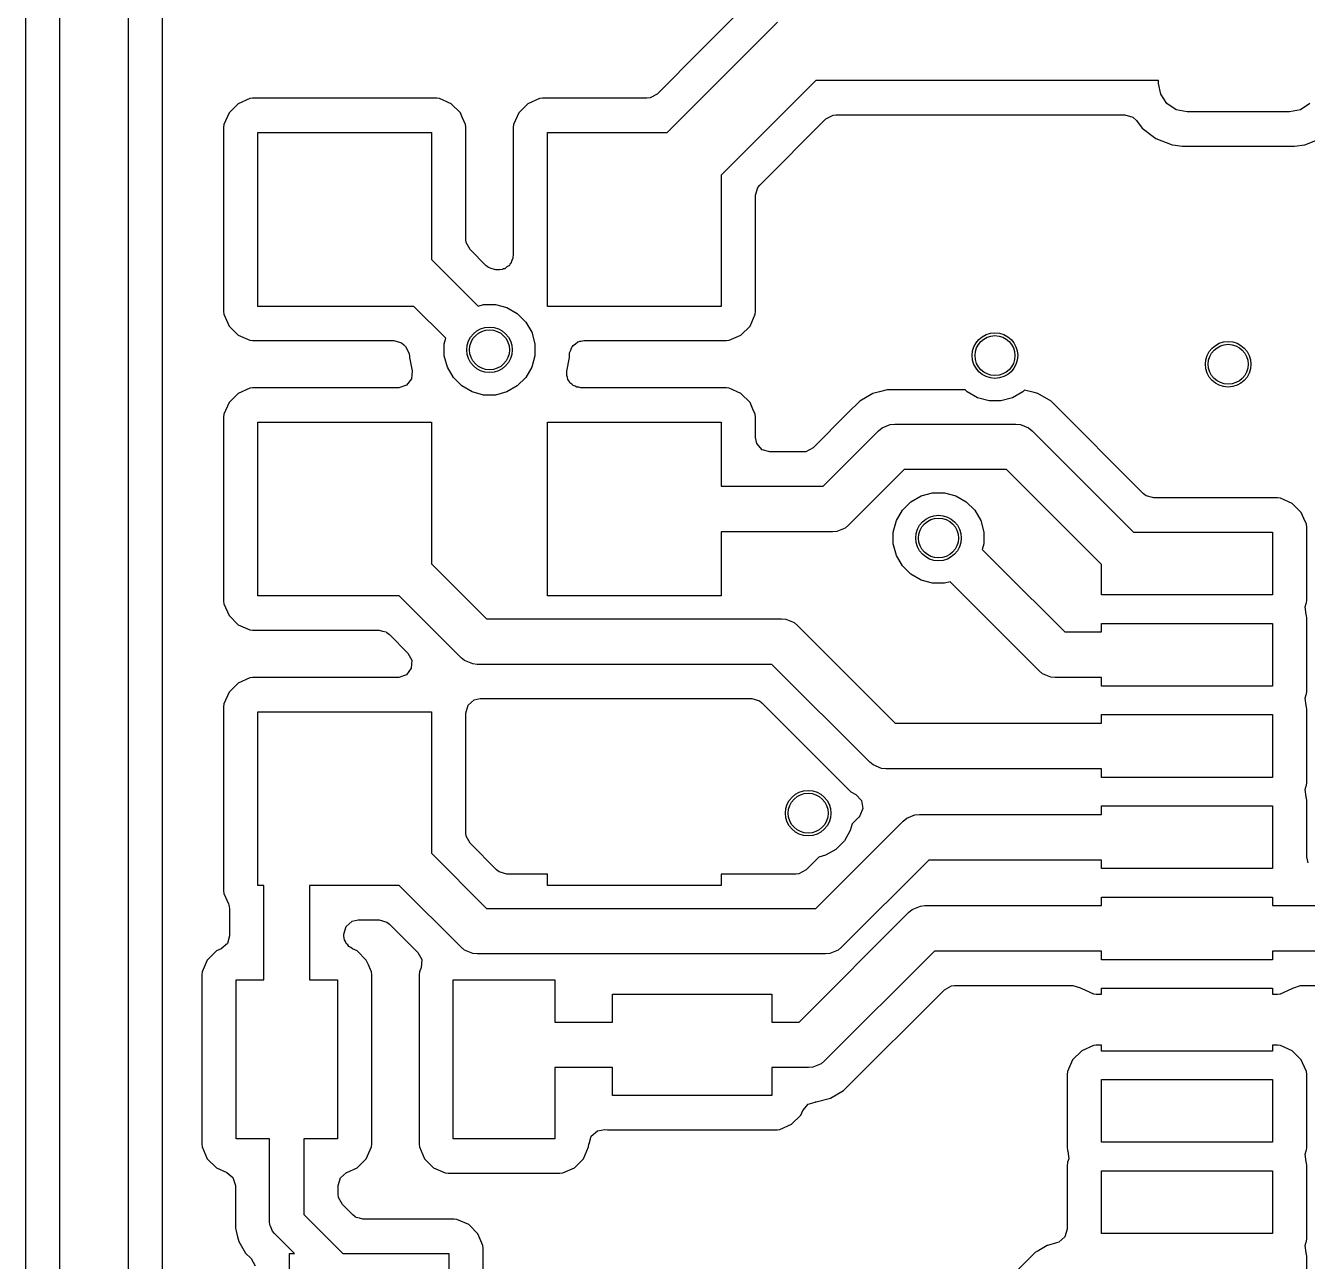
# Model space of a CAD drawing. Extents: x 3.64 to 7.32, y -5.07 to -3.18.
# Drawn here: x 5.7115 to 6.1539, y -4.2739 to -3.8473 of the extents above; entities that cross this region are included whole.
import ezdxf

# ---------------------------------------------------------------- set-up
doc = ezdxf.new("R2010")
doc.units = 0
doc.header["$MEASUREMENT"] = 0
doc.layers.add('BLACK', color=7, linetype='CONTINUOUS')

msp = doc.modelspace()

# ---------------------------------------------------------------- linework, layer by layer
at = {"layer": 'BLACK', "linetype": 'CONTINUOUS'}
for p, q in [((5.72329, -4.59379), (5.72329, -3.82119)), ((5.74691, -3.82119), (5.74691, -4.59869)), ((5.71146, -3.83383), (5.71146, -4.58684)), ((5.75874, -4.17492), (5.75874, -3.83383)), ((5.96047, -3.83988), (5.94471, -3.85564)), ((5.9329, -3.88419), (5.97104, -3.84604)), ((5.94471, -3.85564), (5.92945, -3.8709)), ((5.98428, -3.86621), (5.9516, -3.89889)), ((6.10254, -3.86621), (5.98428, -3.86621)), ((6.10254, -3.86719), (6.10254, -3.86621)), ((6.10329, -3.87096), (6.10254, -3.86719)), ((5.92945, -3.8709), (5.927, -3.87224)), ((6.10542, -3.87415), (6.10329, -3.87096)), ((5.7848, -3.87426), (5.78167, -3.87739)), ((5.78884, -3.87247), (5.7848, -3.87426)), ((5.78983, -3.87236), (5.78884, -3.87247)), ((5.78884, -3.87247), (5.78884, -3.87247)), ((5.85337, -3.87236), (5.78983, -3.87236)), ((5.78983, -3.87236), (5.78983, -3.87236)), ((5.85435, -3.87247), (5.85337, -3.87236)), ((5.8584, -3.87426), (5.85435, -3.87247)), ((5.85435, -3.87247), (5.85435, -3.87247)), ((5.86153, -3.87739), (5.8584, -3.87426)), ((5.8584, -3.87426), (5.8584, -3.87426)), ((5.8848, -3.87426), (5.88167, -3.87739)), ((5.88884, -3.87247), (5.8848, -3.87426)), ((5.88983, -3.87236), (5.88884, -3.87247)), ((5.88884, -3.87247), (5.88884, -3.87247)), ((5.92594, -3.87236), (5.88983, -3.87236)), ((5.88983, -3.87236), (5.88983, -3.87236)), ((5.927, -3.87224), (5.92594, -3.87236)), ((6.10862, -3.87628), (6.10542, -3.87415)), ((6.15478, -3.87415), (6.15158, -3.87628)), ((5.78167, -3.87739), (5.77988, -3.88143)), ((5.78167, -3.87739), (5.78167, -3.87739)), ((5.8622, -3.8789), (5.86153, -3.87739)), ((5.86332, -3.88143), (5.8622, -3.8789)), ((5.88167, -3.87739), (5.87988, -3.88143)), ((5.88167, -3.87739), (5.88167, -3.87739)), ((5.96488, -3.90234), (5.98773, -3.87949)), ((5.98773, -3.87949), (5.99018, -3.87815)), ((5.99018, -3.87815), (5.99124, -3.87804)), ((5.99124, -3.87804), (6.09094, -3.87804)), ((6.09094, -3.87804), (6.09363, -3.87882)), ((6.09363, -3.87882), (6.0949, -3.88)), ((6.0949, -3.88), (6.09659, -3.88223)), ((6.11238, -3.87703), (6.10862, -3.87628)), ((6.14782, -3.87703), (6.11238, -3.87703)), ((6.15158, -3.87628), (6.14782, -3.87703)), ((5.77988, -3.88143), (5.77977, -3.88242)), ((5.77977, -3.88242), (5.77977, -3.94595)), ((5.7916, -3.94419), (5.7916, -3.88419)), ((5.7916, -3.88419), (5.8516, -3.88419)), ((5.8516, -3.88419), (5.8516, -3.92805)), ((5.86341, -3.88223), (5.86332, -3.88143)), ((5.86343, -3.88242), (5.86341, -3.88223)), ((5.86343, -3.9211), (5.86343, -3.88242)), ((5.86343, -3.88242), (5.86343, -3.88242)), ((5.87988, -3.88143), (5.87977, -3.88242)), ((5.87977, -3.88242), (5.87977, -3.92667)), ((5.8916, -3.94419), (5.8916, -3.88419)), ((5.8916, -3.88419), (5.9329, -3.88419)), ((6.09659, -3.88223), (6.09691, -3.88266)), ((6.09691, -3.88266), (6.10166, -3.88626)), ((6.10166, -3.88626), (6.10166, -3.88626)), ((6.10166, -3.88626), (6.1072, -3.88845)), ((6.1072, -3.88845), (6.1072, -3.88845)), ((6.1072, -3.88845), (6.1083, -3.88858)), ((6.1083, -3.88858), (6.11069, -3.88886)), ((6.11069, -3.88886), (6.11069, -3.88886)), ((6.11069, -3.88886), (6.14951, -3.88886)), ((6.14951, -3.88886), (6.153, -3.88845)), ((6.14951, -3.88886), (6.14951, -3.88886)), ((6.153, -3.88845), (6.15854, -3.88626)), ((5.9516, -3.89889), (5.9516, -3.94419)), ((5.96422, -3.90316), (5.96488, -3.90234)), ((5.96343, -3.90585), (5.96422, -3.90316)), ((5.96343, -3.94595), (5.96343, -3.90585)), ((5.86354, -3.92215), (5.86343, -3.9211)), ((5.86488, -3.9246), (5.86354, -3.92215)), ((5.87043, -3.93016), (5.86488, -3.9246)), ((5.8516, -3.92805), (5.86763, -3.94409)), ((5.87926, -3.9284), (5.87898, -3.92935)), ((5.8797, -3.92752), (5.87926, -3.9284)), ((5.87977, -3.92667), (5.87965, -3.92709)), ((5.87965, -3.92709), (5.8797, -3.92752)), ((5.8711, -3.93069), (5.87043, -3.93016)), ((5.87114, -3.93074), (5.8711, -3.93069)), ((5.87118, -3.93075), (5.87114, -3.93074)), ((5.87126, -3.93082), (5.87118, -3.93075)), ((5.87254, -3.9312), (5.87126, -3.93082)), ((5.8738, -3.93161), (5.87254, -3.9312)), ((5.87387, -3.93161), (5.8738, -3.93161)), ((5.87432, -3.93161), (5.87387, -3.93161)), ((5.87439, -3.93162), (5.87432, -3.93161)), ((5.87467, -3.93163), (5.87439, -3.93162)), ((5.87507, -3.93155), (5.87467, -3.93163)), ((5.87607, -3.93147), (5.87507, -3.93155)), ((5.87638, -3.93128), (5.87607, -3.93147)), ((5.87687, -3.93118), (5.87638, -3.93128)), ((5.87762, -3.93054), (5.87687, -3.93118)), ((5.87846, -3.93003), (5.87762, -3.93054)), ((5.87865, -3.92964), (5.87846, -3.93003)), ((5.87898, -3.92935), (5.87865, -3.92964)), ((5.77977, -3.94595), (5.77977, -3.94595)), ((5.77977, -3.94595), (5.77988, -3.94694)), ((5.84546, -3.94419), (5.7916, -3.94419)), ((5.8565, -3.95522), (5.84546, -3.94419)), ((5.86763, -3.94409), (5.86954, -3.94357)), ((5.86954, -3.94357), (5.87366, -3.94357)), ((5.87366, -3.94357), (5.87763, -3.94464)), ((5.87763, -3.94464), (5.88119, -3.94669)), ((5.88119, -3.94669), (5.88409, -3.9496)), ((5.9516, -3.94419), (5.8916, -3.94419)), ((5.96332, -3.94694), (5.96343, -3.94595)), ((5.77988, -3.94694), (5.77988, -3.94694)), ((5.77988, -3.94694), (5.78167, -3.95099)), ((5.78167, -3.95099), (5.7848, -3.95412)), ((5.88409, -3.9496), (5.88615, -3.95316)), ((5.9584, -3.95412), (5.96153, -3.95099)), ((5.96153, -3.95099), (5.96332, -3.94694)), ((5.7848, -3.95412), (5.7848, -3.95412)), ((5.7848, -3.95412), (5.7848, -3.95412)), ((5.7848, -3.95412), (5.78884, -3.9559)), ((5.85599, -3.95713), (5.8565, -3.95522)), ((5.88615, -3.95316), (5.88721, -3.95713)), ((5.95435, -3.9559), (5.9584, -3.95412)), ((5.78884, -3.9559), (5.78983, -3.95602)), ((5.78983, -3.95602), (5.83851, -3.95602)), ((5.83851, -3.95602), (5.83969, -3.95636)), ((5.83969, -3.95636), (5.84089, -3.95662)), ((5.84089, -3.95662), (5.84109, -3.95677)), ((5.84109, -3.95677), (5.84119, -3.95681)), ((5.84119, -3.95681), (5.84202, -3.95747)), ((5.84202, -3.95747), (5.84257, -3.95802)), ((5.84257, -3.95802), (5.84391, -3.96048)), ((5.85599, -3.96124), (5.85599, -3.95713)), ((5.88721, -3.95713), (5.88721, -3.96124)), ((5.89924, -3.96022), (5.89968, -3.95929)), ((5.89968, -3.95929), (5.89997, -3.9583)), ((5.89997, -3.9583), (5.90026, -3.95804)), ((5.90026, -3.95804), (5.90043, -3.95769)), ((5.90043, -3.95769), (5.9013, -3.95714)), ((5.9013, -3.95714), (5.90208, -3.95647)), ((5.90208, -3.95647), (5.90253, -3.95637)), ((5.90253, -3.95637), (5.90279, -3.9562)), ((5.90279, -3.9562), (5.90326, -3.95621)), ((5.90326, -3.95621), (5.90414, -3.95602)), ((5.90414, -3.95602), (5.95337, -3.95602)), ((5.95337, -3.95602), (5.95435, -3.9559)), ((5.95337, -3.95602), (5.95337, -3.95602)), ((5.84391, -3.96048), (5.84402, -3.96153)), ((5.84402, -3.96153), (5.84402, -3.9619)), ((5.84402, -3.9619), (5.84492, -3.96643)), ((5.85705, -3.96521), (5.85599, -3.96124)), ((5.88721, -3.96124), (5.88615, -3.96521)), ((5.89826, -3.96653), (5.89918, -3.9619)), ((5.89918, -3.9606), (5.89924, -3.96022)), ((5.89918, -3.9619), (5.89918, -3.9606)), ((5.84492, -3.96643), (5.84467, -3.96921)), ((5.85911, -3.96877), (5.85705, -3.96521)), ((5.86201, -3.97168), (5.85911, -3.96877)), ((5.88409, -3.96877), (5.88119, -3.97168)), ((5.88615, -3.96521), (5.88409, -3.96877)), ((5.89823, -3.96669), (5.89824, -3.96664)), ((5.89826, -3.9669), (5.89823, -3.96669)), ((5.89823, -3.96805), (5.89826, -3.9669)), ((5.89853, -3.96872), (5.89823, -3.96805)), ((5.89824, -3.96664), (5.89826, -3.96653)), ((5.89863, -3.96946), (5.89853, -3.96872)), ((5.78884, -3.97247), (5.7848, -3.97426)), ((5.78983, -3.97236), (5.78884, -3.97247)), ((5.78884, -3.97247), (5.78884, -3.97247)), ((5.84006, -3.97236), (5.78983, -3.97236)), ((5.78983, -3.97236), (5.78983, -3.97236)), ((5.84032, -3.97235), (5.84006, -3.97236)), ((5.84296, -3.97142), (5.84032, -3.97235)), ((5.84467, -3.96921), (5.84296, -3.97142)), ((5.86557, -3.97374), (5.86201, -3.97168)), ((5.88119, -3.97168), (5.87763, -3.97374)), ((5.89908, -3.96998), (5.89863, -3.96946)), ((5.89936, -3.9706), (5.89908, -3.96998)), ((5.89998, -3.97101), (5.89936, -3.9706)), ((5.90046, -3.97157), (5.89998, -3.97101)), ((5.90112, -3.97176), (5.90046, -3.97157)), ((5.90169, -3.97214), (5.90112, -3.97176)), ((5.90243, -3.97215), (5.90169, -3.97214)), ((5.90314, -3.97236), (5.90243, -3.97215)), ((5.95337, -3.97236), (5.90314, -3.97236)), ((5.95435, -3.97247), (5.95337, -3.97236)), ((5.95337, -3.97236), (5.95337, -3.97236)), ((5.9584, -3.97426), (5.95435, -3.97247)), ((5.95435, -3.97247), (5.95435, -3.97247)), ((6.00889, -3.97299), (6.0062, -3.97371)), ((6.01408, -3.97299), (6.00889, -3.97299)), ((6.0358, -3.97299), (6.01408, -3.97299)), ((6.03651, -3.97369), (6.0358, -3.97299)), ((6.05628, -3.97308), (6.05568, -3.97369)), ((6.05959, -3.97397), (6.05628, -3.97308)), ((5.78167, -3.97739), (5.77988, -3.98143)), ((5.7848, -3.97426), (5.78167, -3.97739)), ((5.78167, -3.97739), (5.78167, -3.97739)), ((5.86954, -3.9748), (5.86557, -3.97374)), ((5.87366, -3.9748), (5.86954, -3.9748)), ((5.87763, -3.97374), (5.87366, -3.9748)), ((5.96153, -3.97739), (5.9584, -3.97426)), ((5.9584, -3.97426), (5.9584, -3.97426)), ((5.96253, -3.97965), (5.96153, -3.97739)), ((5.99938, -3.97692), (5.99533, -3.98098)), ((6.00388, -3.97433), (5.99938, -3.97692)), ((5.99938, -3.97692), (5.99938, -3.97692)), ((6.0062, -3.97371), (6.00388, -3.97433)), ((6.00388, -3.97433), (6.00388, -3.97433)), ((6.04007, -3.97574), (6.03651, -3.97369)), ((6.04404, -3.97681), (6.04007, -3.97574)), ((6.04815, -3.97681), (6.04404, -3.97681)), ((6.05212, -3.97574), (6.04815, -3.97681)), ((6.05568, -3.97369), (6.05212, -3.97574)), ((6.06094, -3.97433), (6.05959, -3.97397)), ((6.06543, -3.97692), (6.06094, -3.97433)), ((6.06094, -3.97433), (6.06094, -3.97433)), ((6.06094, -3.97433), (6.06094, -3.97433)), ((6.06094, -3.97433), (6.06094, -3.97433)), ((6.06094, -3.97433), (6.06094, -3.97433)), ((6.0974, -4.0089), (6.06543, -3.97692)), ((6.06543, -3.97692), (6.06543, -3.97692)), ((6.06543, -3.97692), (6.06543, -3.97692)), ((5.77988, -3.98143), (5.77977, -3.98242)), ((5.96332, -3.98143), (5.96253, -3.97965)), ((5.96343, -3.98242), (5.96332, -3.98143)), ((5.99533, -3.98098), (5.98328, -3.99303)), ((5.77977, -3.98242), (5.77977, -4.04595)), ((5.7916, -4.04419), (5.7916, -3.98419)), ((5.7916, -3.98419), (5.8516, -3.98419)), ((5.8516, -3.98419), (5.8516, -4.03305)), ((5.8916, -4.04419), (5.8916, -3.98419)), ((5.8916, -3.98419), (5.9516, -3.98419)), ((5.9516, -3.98419), (5.9516, -4.00631)), ((5.96343, -3.98952), (5.96343, -3.98242)), ((5.96343, -3.98242), (5.96343, -3.98242)), ((6.00591, -3.98712), (6.00711, -3.98614)), ((6.00711, -3.98614), (6.00995, -3.98497)), ((6.00995, -3.98497), (6.01148, -3.98482)), ((6.01148, -3.98482), (6.05333, -3.98482)), ((6.05333, -3.98482), (6.05487, -3.98497)), ((6.05487, -3.98497), (6.05771, -3.98614)), ((6.05771, -3.98614), (6.0589, -3.98712)), ((5.96388, -3.99158), (5.96343, -3.98952)), ((5.98672, -4.00631), (6.00591, -3.98712)), ((6.0589, -3.98712), (6.09396, -4.02218)), ((5.96571, -3.99369), (5.96388, -3.99158)), ((5.96839, -3.99448), (5.96571, -3.99369)), ((5.97977, -3.99448), (5.96839, -3.99448)), ((5.98082, -3.99437), (5.97977, -3.99448)), ((5.98328, -3.99303), (5.98082, -3.99437)), ((6.01474, -4.00057), (5.99555, -4.01975)), ((6.05007, -4.00057), (6.01474, -4.00057)), ((6.08282, -4.03331), (6.05007, -4.00057)), ((5.9516, -4.00631), (5.98672, -4.00631)), ((6.02057, -4.00964), (6.02454, -4.00857)), ((6.02454, -4.00857), (6.02865, -4.00857)), ((6.02865, -4.00857), (6.03263, -4.00964)), ((6.01411, -4.0146), (6.01701, -4.01169)), ((6.01701, -4.01169), (6.02057, -4.00964)), ((6.03263, -4.00964), (6.03619, -4.01169)), ((6.03619, -4.01169), (6.03909, -4.0146)), ((6.09823, -4.00956), (6.0974, -4.0089)), ((6.10091, -4.01035), (6.09823, -4.00956)), ((6.14364, -4.01035), (6.10091, -4.01035)), ((6.14463, -4.01046), (6.14364, -4.01035)), ((6.14364, -4.01035), (6.14364, -4.01035)), ((6.14868, -4.01225), (6.14463, -4.01046)), ((6.14463, -4.01046), (6.14463, -4.01046)), ((6.1518, -4.01538), (6.14868, -4.01225)), ((6.14868, -4.01225), (6.14868, -4.01225)), ((6.01205, -4.01816), (6.01411, -4.0146)), ((6.03909, -4.0146), (6.04115, -4.01816)), ((6.15273, -4.01746), (6.1518, -4.01538)), ((6.15359, -4.01942), (6.15273, -4.01746)), ((5.98999, -4.02206), (5.9516, -4.02206)), ((5.9516, -4.02206), (5.9516, -4.04419)), ((5.99152, -4.02191), (5.98999, -4.02206)), ((5.99436, -4.02073), (5.99152, -4.02191)), ((5.99555, -4.01975), (5.99436, -4.02073)), ((6.01099, -4.02213), (6.01205, -4.01816)), ((6.04115, -4.01816), (6.04221, -4.02213)), ((6.15371, -4.02041), (6.15359, -4.01942)), ((6.15371, -4.0456), (6.15371, -4.02041)), ((6.01099, -4.02624), (6.01099, -4.02213)), ((6.01205, -4.03021), (6.01099, -4.02624)), ((6.04221, -4.02624), (6.0417, -4.02815)), ((6.04221, -4.02213), (6.04221, -4.02624)), ((6.09396, -4.02218), (6.14188, -4.02218)), ((6.14188, -4.02218), (6.14188, -4.04383)), ((6.01411, -4.03377), (6.01205, -4.03021)), ((6.0417, -4.02815), (6.04792, -4.03437)), ((5.8516, -4.03305), (5.87061, -4.05206)), ((6.01701, -4.03668), (6.01411, -4.03377)), ((6.04792, -4.03437), (6.07018, -4.05663)), ((6.08282, -4.04383), (6.08282, -4.03331)), ((6.02057, -4.03874), (6.01701, -4.03668)), ((6.02454, -4.0398), (6.02057, -4.03874)), ((6.03057, -4.03929), (6.02865, -4.0398)), ((6.03678, -4.0455), (6.03057, -4.03929)), ((5.84046, -4.04419), (5.7916, -4.04419)), ((5.86178, -4.0655), (5.84046, -4.04419)), ((5.9516, -4.04419), (5.8916, -4.04419)), ((6.02865, -4.0398), (6.02454, -4.0398)), ((6.14188, -4.04383), (6.08282, -4.04383)), ((5.77977, -4.04595), (5.77977, -4.04595)), ((5.77977, -4.04595), (5.77988, -4.04694)), ((5.77988, -4.04694), (5.77988, -4.04694)), ((5.77988, -4.04694), (5.78167, -4.05099)), ((6.06135, -4.07007), (6.03678, -4.0455)), ((6.15316, -4.04799), (6.15352, -4.04675)), ((6.15349, -4.05056), (6.15316, -4.04799)), ((6.15352, -4.04675), (6.15359, -4.04659)), ((6.15359, -4.04659), (6.15371, -4.0456)), ((5.78167, -4.05099), (5.7848, -4.05412)), ((5.87061, -4.05206), (5.97235, -4.05206)), ((5.97235, -4.05206), (5.97388, -4.05221)), ((5.97388, -4.05221), (5.97672, -4.05339)), ((6.15352, -4.05076), (6.15349, -4.05056)), ((6.15349, -4.05056), (6.15349, -4.05056)), ((6.15349, -4.05056), (6.15349, -4.05056)), ((6.15359, -4.05092), (6.15352, -4.05076)), ((6.15371, -4.05191), (6.15359, -4.05092)), ((6.15371, -4.0771), (6.15371, -4.05191)), ((5.7848, -4.05412), (5.7848, -4.05412)), ((5.7848, -4.05412), (5.7848, -4.05412)), ((5.7848, -4.05412), (5.78884, -4.0559)), ((5.78884, -4.0559), (5.78983, -4.05602)), ((5.78983, -4.05602), (5.83351, -4.05602)), ((5.83351, -4.05602), (5.83469, -4.05636)), ((5.83469, -4.05636), (5.83589, -4.05662)), ((5.83589, -4.05662), (5.83609, -4.05677)), ((5.83609, -4.05677), (5.83619, -4.05681)), ((5.83619, -4.05681), (5.83702, -4.05747)), ((5.97672, -4.05339), (5.97792, -4.05437)), ((5.97792, -4.05437), (6.01167, -4.08812)), ((6.07018, -4.05663), (6.08282, -4.05663)), ((6.08282, -4.05663), (6.08282, -4.05368)), ((6.08282, -4.05368), (6.14188, -4.05368)), ((6.14188, -4.05368), (6.14188, -4.07533)), ((5.83702, -4.05747), (5.84343, -4.06389)), ((5.84343, -4.06389), (5.84477, -4.06634)), ((5.86297, -4.06648), (5.86178, -4.0655)), ((5.84457, -4.06913), (5.8429, -4.07137)), ((5.84477, -4.06634), (5.84457, -4.06913)), ((5.86581, -4.06766), (5.86297, -4.06648)), ((5.86735, -4.06781), (5.86581, -4.06766)), ((5.96909, -4.06781), (5.86735, -4.06781)), ((6.00284, -4.10157), (5.96909, -4.06781)), ((6.06254, -4.07105), (6.06135, -4.07007)), ((5.7848, -4.07426), (5.78167, -4.07739)), ((5.78884, -4.07247), (5.7848, -4.07426)), ((5.78983, -4.07236), (5.78884, -4.07247)), ((5.78884, -4.07247), (5.78884, -4.07247)), ((5.83993, -4.07236), (5.78983, -4.07236)), ((5.78983, -4.07236), (5.78983, -4.07236)), ((5.84028, -4.07234), (5.83993, -4.07236)), ((5.8429, -4.07137), (5.84028, -4.07234)), ((6.06538, -4.07222), (6.06254, -4.07105)), ((6.06691, -4.07238), (6.06538, -4.07222)), ((6.08282, -4.07238), (6.06691, -4.07238)), ((6.08282, -4.07533), (6.08282, -4.07238)), ((5.78167, -4.07739), (5.77988, -4.08143)), ((5.78167, -4.07739), (5.78167, -4.07739)), ((6.14188, -4.07533), (6.08282, -4.07533)), ((6.15316, -4.07948), (6.15352, -4.07825)), ((6.15349, -4.08206), (6.15316, -4.07948)), ((6.15352, -4.07825), (6.15359, -4.07808)), ((6.15359, -4.07808), (6.15371, -4.0771)), ((5.77988, -4.08143), (5.77977, -4.08242)), ((5.77977, -4.08242), (5.77977, -4.14595)), ((5.86343, -4.0846), (5.86422, -4.08192)), ((5.86422, -4.08192), (5.86633, -4.08009)), ((5.86633, -4.08009), (5.86839, -4.07964)), ((5.86839, -4.07964), (5.86994, -4.07964)), ((5.86994, -4.07964), (5.96213, -4.07964)), ((5.96213, -4.07964), (5.96481, -4.08043)), ((5.96481, -4.08043), (5.96564, -4.08109)), ((5.96564, -4.08109), (5.99247, -4.10792)), ((6.15352, -4.08225), (6.15349, -4.08206)), ((6.15349, -4.08206), (6.15349, -4.08206)), ((6.15349, -4.08206), (6.15349, -4.08206)), ((6.15359, -4.08242), (6.15352, -4.08225)), ((6.15371, -4.08341), (6.15359, -4.08242)), ((6.15371, -4.10859), (6.15371, -4.08341)), ((5.7916, -4.14419), (5.7916, -4.08419)), ((5.7916, -4.08419), (5.8516, -4.08419)), ((5.8516, -4.08419), (5.8516, -4.13305)), ((5.86343, -4.1261), (5.86343, -4.0846)), ((6.01167, -4.08812), (6.08282, -4.08812)), ((6.08282, -4.08812), (6.08282, -4.08517)), ((6.08282, -4.08517), (6.14188, -4.08517)), ((6.14188, -4.08517), (6.14188, -4.10682)), ((6.00404, -4.10255), (6.00284, -4.10157)), ((6.00687, -4.10372), (6.00404, -4.10255)), ((6.00841, -4.10387), (6.00687, -4.10372)), ((6.08282, -4.10387), (6.00841, -4.10387)), ((6.08282, -4.10682), (6.08282, -4.10387)), ((5.99247, -4.10792), (5.99247, -4.10792)), ((5.99247, -4.10792), (5.99631, -4.11177)), ((6.14188, -4.10682), (6.08282, -4.10682)), ((6.15316, -4.11098), (6.15352, -4.10974)), ((6.15352, -4.10974), (6.15359, -4.10958)), ((6.15359, -4.10958), (6.15371, -4.10859)), ((5.99631, -4.11177), (5.99631, -4.11177)), ((5.99631, -4.11177), (5.99631, -4.11177)), ((5.99631, -4.11177), (5.99631, -4.11177)), ((5.99631, -4.11177), (5.99631, -4.11177)), ((5.99631, -4.11177), (5.99804, -4.11276)), ((5.99804, -4.11276), (5.99997, -4.11479)), ((5.99997, -4.11479), (6.0005, -4.11753)), ((6.15349, -4.11355), (6.15316, -4.11098)), ((6.15349, -4.11356), (6.15349, -4.11355)), ((6.15349, -4.11355), (6.15349, -4.11355)), ((6.15352, -4.11375), (6.15349, -4.11356)), ((6.15359, -4.11391), (6.15352, -4.11375)), ((6.15371, -4.1149), (6.15359, -4.11391)), ((6.15371, -4.13432), (6.15371, -4.1149)), ((6.0005, -4.11753), (5.99946, -4.12013)), ((6.08282, -4.11962), (6.08282, -4.11667)), ((6.08282, -4.11667), (6.14188, -4.11667)), ((6.14188, -4.11667), (6.14188, -4.13832)), ((5.9843, -4.15206), (6.01444, -4.12193)), ((5.99678, -4.12285), (5.99615, -4.12521)), ((5.99907, -4.12057), (5.99678, -4.12285)), ((5.99946, -4.12013), (5.99907, -4.12057)), ((6.01444, -4.12193), (6.01563, -4.12095)), ((6.01563, -4.12095), (6.01847, -4.11977)), ((6.01847, -4.11977), (6.02001, -4.11962)), ((6.02001, -4.11962), (6.08282, -4.11962)), ((5.86354, -4.12715), (5.86343, -4.1261)), ((5.86488, -4.1296), (5.86354, -4.12715)), ((5.99615, -4.12521), (5.99409, -4.12877)), ((5.87406, -4.13878), (5.86488, -4.1296)), ((5.99119, -4.13168), (5.98763, -4.13374)), ((5.99409, -4.12877), (5.99119, -4.13168)), ((5.8516, -4.13305), (5.87061, -4.15206)), ((5.98527, -4.13437), (5.98086, -4.13878)), ((5.98763, -4.13374), (5.98527, -4.13437)), ((6.02327, -4.13537), (5.99313, -4.1655)), ((6.08282, -4.13537), (6.02327, -4.13537)), ((6.08282, -4.13832), (6.08282, -4.13537)), ((6.15415, -4.13639), (6.15371, -4.13432)), ((5.87488, -4.13944), (5.87406, -4.13878)), ((5.87756, -4.14023), (5.87488, -4.13944)), ((5.8916, -4.14023), (5.87756, -4.14023)), ((5.8916, -4.14419), (5.8916, -4.14023)), ((5.97735, -4.14023), (5.9516, -4.14023)), ((5.9516, -4.14023), (5.9516, -4.14419)), ((5.9784, -4.14012), (5.97735, -4.14023)), ((5.98086, -4.13878), (5.9784, -4.14012)), ((6.14188, -4.13832), (6.08282, -4.13832)), ((5.77977, -4.14595), (5.77977, -4.14595)), ((5.77977, -4.14595), (5.77988, -4.14694)), ((5.79373, -4.14419), (5.7916, -4.14419)), ((5.79373, -4.17669), (5.79373, -4.14419)), ((5.84046, -4.14419), (5.80947, -4.14419)), ((5.80947, -4.14419), (5.80947, -4.17669)), ((5.86178, -4.1655), (5.84046, -4.14419)), ((5.9516, -4.14419), (5.8916, -4.14419)), ((5.77988, -4.14694), (5.77988, -4.14694)), ((5.77988, -4.14694), (5.78147, -4.15054)), ((6.08282, -4.15112), (6.08282, -4.14816)), ((6.08282, -4.14816), (6.14188, -4.14816)), ((6.14188, -4.14816), (6.14188, -4.15112)), ((5.78147, -4.15054), (5.78155, -4.15093)), ((5.78155, -4.15093), (5.78169, -4.15115)), ((5.78169, -4.15115), (5.78189, -4.15254)), ((5.78189, -4.15254), (5.78189, -4.1615)), ((5.87061, -4.15206), (5.9843, -4.15206)), ((5.97846, -4.19131), (6.01635, -4.15342)), ((6.01635, -4.15342), (6.01754, -4.15244)), ((6.01754, -4.15244), (6.02038, -4.15127)), ((6.02038, -4.15127), (6.02192, -4.15112)), ((6.02192, -4.15112), (6.08282, -4.15112)), ((6.14188, -4.15112), (6.15762, -4.15112)), ((5.8213, -4.16098), (5.82209, -4.1583)), ((5.82209, -4.1583), (5.8242, -4.15647)), ((5.8242, -4.15647), (5.82626, -4.15602)), ((5.82626, -4.15602), (5.83351, -4.15602)), ((5.83351, -4.15602), (5.83619, -4.15681)), ((5.83619, -4.15681), (5.83702, -4.15747)), ((5.83702, -4.15747), (5.84685, -4.1673)), ((5.78189, -4.1615), (5.78111, -4.16418)), ((5.8213, -4.1615), (5.8213, -4.16098)), ((5.8213, -4.16156), (5.8213, -4.1615)), ((5.82132, -4.16161), (5.8213, -4.16156)), ((5.82151, -4.16289), (5.82132, -4.16161)), ((5.82191, -4.16352), (5.82151, -4.16289)), ((5.82213, -4.16423), (5.82191, -4.16352)), ((5.7773, -4.16676), (5.77417, -4.16989)), ((5.77894, -4.16603), (5.7773, -4.16676)), ((5.77899, -4.16601), (5.77894, -4.16603)), ((5.78111, -4.16418), (5.77899, -4.16601)), ((5.82265, -4.16467), (5.82213, -4.16423)), ((5.82302, -4.16524), (5.82265, -4.16467)), ((5.82369, -4.16555), (5.82302, -4.16524)), ((5.82426, -4.16603), (5.82369, -4.16555)), ((5.8259, -4.16676), (5.82426, -4.16603)), ((5.82903, -4.16989), (5.8259, -4.16676)), ((5.84685, -4.1673), (5.84819, -4.16975)), ((5.86297, -4.16648), (5.86178, -4.1655)), ((5.86581, -4.16766), (5.86297, -4.16648)), ((5.86735, -4.16781), (5.86581, -4.16766)), ((5.98757, -4.16781), (5.86735, -4.16781)), ((6.02518, -4.16686), (5.98729, -4.20475)), ((5.9891, -4.16766), (5.98757, -4.16781)), ((5.99194, -4.16648), (5.9891, -4.16766)), ((5.99313, -4.1655), (5.99194, -4.16648)), ((6.08282, -4.16686), (6.02518, -4.16686)), ((6.08282, -4.16982), (6.08282, -4.16686)), ((6.15762, -4.16686), (6.14188, -4.16686)), ((6.14188, -4.16686), (6.14188, -4.16982)), ((5.77417, -4.16989), (5.77238, -4.17393)), ((5.77417, -4.16989), (5.77417, -4.16989)), ((5.82977, -4.17156), (5.82903, -4.16989)), ((5.83082, -4.17393), (5.82977, -4.17156)), ((5.84819, -4.16975), (5.84799, -4.17254)), ((6.14188, -4.16982), (6.08282, -4.16982)), ((5.75874, -4.34442), (5.75874, -4.17492)), ((5.77238, -4.17393), (5.77227, -4.17492)), ((5.77227, -4.17492), (5.77227, -4.23345)), ((5.7841, -4.23169), (5.7841, -4.17669)), ((5.7841, -4.17669), (5.79373, -4.17669)), ((5.80947, -4.17669), (5.8191, -4.17669)), ((5.8191, -4.17669), (5.8191, -4.23169)), ((5.83093, -4.17492), (5.83082, -4.17393)), ((5.83093, -4.23345), (5.83093, -4.17492)), ((5.84738, -4.17393), (5.84727, -4.17492)), ((5.84727, -4.17492), (5.84727, -4.23345)), ((5.84788, -4.17281), (5.84738, -4.17393)), ((5.84799, -4.17254), (5.84788, -4.17281)), ((5.8591, -4.23169), (5.8591, -4.17669)), ((5.8591, -4.17669), (5.8941, -4.17669)), ((5.8941, -4.17669), (5.8941, -4.19131)), ((5.99382, -4.21495), (6.02863, -4.18015)), ((6.02863, -4.18015), (6.03108, -4.17881)), ((6.03108, -4.17881), (6.03213, -4.1787)), ((6.03213, -4.1787), (6.07295, -4.1787)), ((6.07295, -4.1787), (6.07563, -4.17948)), ((6.07563, -4.17948), (6.07575, -4.17956)), ((6.07575, -4.17956), (6.07602, -4.17975)), ((6.07602, -4.17975), (6.07602, -4.17975)), ((6.07602, -4.17975), (6.08006, -4.18153)), ((6.08282, -4.18165), (6.08282, -4.17966)), ((6.08282, -4.17966), (6.14188, -4.17966)), ((6.14188, -4.17966), (6.14188, -4.18165)), ((6.14463, -4.18153), (6.14868, -4.17975)), ((6.14868, -4.17975), (6.14894, -4.17956)), ((6.14868, -4.17975), (6.14868, -4.17975)), ((6.14894, -4.17956), (6.1516, -4.1787)), ((6.1516, -4.1787), (6.15175, -4.1787)), ((6.15175, -4.1787), (6.17837, -4.1787)), ((5.9141, -4.19131), (5.9141, -4.18169)), ((5.9141, -4.18169), (5.9691, -4.18169)), ((5.9691, -4.18169), (5.9691, -4.19131)), ((6.08006, -4.18153), (6.08105, -4.18165)), ((6.08105, -4.18165), (6.08282, -4.18165)), ((6.14188, -4.18165), (6.14364, -4.18165)), ((6.14364, -4.18165), (6.14463, -4.18153)), ((5.8941, -4.19131), (5.9141, -4.19131)), ((5.9691, -4.19131), (5.97846, -4.19131)), ((6.07602, -4.20123), (6.07289, -4.20435)), ((6.08006, -4.19944), (6.07602, -4.20123)), ((6.08105, -4.19932), (6.08006, -4.19944)), ((6.08006, -4.19944), (6.08006, -4.19944)), ((6.08282, -4.19932), (6.08105, -4.19932)), ((6.08105, -4.19932), (6.08105, -4.19932)), ((6.08282, -4.20131), (6.08282, -4.19932)), ((6.14188, -4.20131), (6.08282, -4.20131)), ((6.14364, -4.19932), (6.14188, -4.19932)), ((6.14188, -4.19932), (6.14188, -4.20131)), ((6.14463, -4.19944), (6.14364, -4.19932)), ((6.14868, -4.20123), (6.14463, -4.19944)), ((6.14463, -4.19944), (6.14463, -4.19944)), ((6.1518, -4.20435), (6.14868, -4.20123)), ((6.14868, -4.20123), (6.14868, -4.20123)), ((5.9141, -4.20706), (5.8941, -4.20706)), ((5.8941, -4.20706), (5.8941, -4.23169)), ((5.9141, -4.21669), (5.9141, -4.20706)), ((5.98172, -4.20706), (5.9691, -4.20706)), ((5.9691, -4.20706), (5.9691, -4.21669)), ((5.98326, -4.20691), (5.98172, -4.20706)), ((5.9861, -4.20573), (5.98326, -4.20691)), ((5.98729, -4.20475), (5.9861, -4.20573)), ((6.07289, -4.20435), (6.0711, -4.2084)), ((6.07289, -4.20435), (6.07289, -4.20435)), ((6.15225, -4.20537), (6.1518, -4.20435)), ((6.15359, -4.2084), (6.15225, -4.20537)), ((6.0711, -4.2084), (6.07099, -4.20939)), ((6.07099, -4.20939), (6.07099, -4.23458)), ((6.08282, -4.23281), (6.08282, -4.21116)), ((6.08282, -4.21116), (6.14188, -4.21116)), ((6.14188, -4.21116), (6.14188, -4.23281)), ((6.15371, -4.20939), (6.15359, -4.2084)), ((6.15371, -4.23458), (6.15371, -4.20939)), ((5.9691, -4.21669), (5.9141, -4.21669)), ((5.98933, -4.21755), (5.99382, -4.21495)), ((5.97975, -4.22185), (5.98156, -4.21971)), ((5.98156, -4.21971), (5.984, -4.21896)), ((5.98399, -4.21893), (5.98417, -4.21891)), ((5.984, -4.21896), (5.98399, -4.21893)), ((5.98417, -4.21891), (5.98423, -4.21889)), ((5.98423, -4.21889), (5.98429, -4.21889)), ((5.98429, -4.21889), (5.98431, -4.21889)), ((5.98431, -4.21889), (5.98431, -4.21889)), ((5.98431, -4.21889), (5.98933, -4.21755)), ((5.9759, -4.22662), (5.97903, -4.22349)), ((5.97903, -4.22348), (5.97975, -4.22185)), ((5.97903, -4.22349), (5.97903, -4.22348)), ((5.90672, -4.23066), (5.90883, -4.22883)), ((5.90883, -4.22883), (5.91146, -4.22842)), ((5.91146, -4.22842), (5.91233, -4.22852)), ((5.91233, -4.22852), (5.97087, -4.22852)), ((5.97087, -4.22852), (5.97186, -4.2284)), ((5.97186, -4.2284), (5.9759, -4.22662)), ((5.77227, -4.23345), (5.77227, -4.23345)), ((5.77227, -4.23345), (5.77238, -4.23444)), ((5.77238, -4.23444), (5.77238, -4.23444)), ((5.77238, -4.23444), (5.77417, -4.23849)), ((5.79569, -4.23169), (5.7841, -4.23169)), ((5.79569, -4.26019), (5.79569, -4.23169)), ((5.8075, -4.23169), (5.8075, -4.25774)), ((5.8191, -4.23169), (5.8075, -4.23169)), ((5.82903, -4.23849), (5.83082, -4.23444)), ((5.83082, -4.23444), (5.83093, -4.23345)), ((5.84727, -4.23345), (5.84727, -4.23345)), ((5.84727, -4.23345), (5.84738, -4.23444)), ((5.84738, -4.23444), (5.84738, -4.23444)), ((5.84738, -4.23444), (5.84917, -4.23849)), ((5.8941, -4.23169), (5.8591, -4.23169)), ((5.90403, -4.23849), (5.90582, -4.23444)), ((5.90582, -4.23444), (5.90593, -4.23345)), ((5.90593, -4.23334), (5.90594, -4.23332)), ((5.90593, -4.23345), (5.90593, -4.23334)), ((5.90594, -4.23331), (5.90672, -4.23066)), ((5.90594, -4.23332), (5.90594, -4.23331)), ((5.90594, -4.23331), (5.90594, -4.23331)), ((6.14188, -4.23281), (6.08282, -4.23281)), ((5.77417, -4.23849), (5.7773, -4.24162)), ((5.8259, -4.24162), (5.82903, -4.23849)), ((5.84917, -4.23849), (5.8523, -4.24162)), ((5.9009, -4.24162), (5.90403, -4.23849)), ((6.07099, -4.23458), (6.07099, -4.23458)), ((6.07099, -4.23458), (6.0711, -4.23556)), ((6.0711, -4.23556), (6.0711, -4.23557)), ((6.0711, -4.23557), (6.07118, -4.23573)), ((6.07118, -4.23573), (6.0712, -4.23592)), ((6.07154, -4.2385), (6.07118, -4.23973)), ((6.0712, -4.23592), (6.0712, -4.23592)), ((6.0712, -4.23592), (6.0712, -4.23592)), ((6.0712, -4.23592), (6.07154, -4.2385)), ((6.15316, -4.23696), (6.15352, -4.23573)), ((6.15349, -4.23954), (6.15316, -4.23696)), ((6.15352, -4.23573), (6.15359, -4.23556)), ((6.15359, -4.23556), (6.15371, -4.23458)), ((5.7773, -4.24162), (5.7773, -4.24162)), ((5.7773, -4.24162), (5.7773, -4.24162)), ((5.7773, -4.24162), (5.78091, -4.24321)), ((5.78091, -4.24321), (5.78304, -4.24501)), ((5.82012, -4.24507), (5.82224, -4.24324)), ((5.82224, -4.24324), (5.82229, -4.24321)), ((5.82229, -4.24321), (5.8259, -4.24162)), ((5.8523, -4.24162), (5.8523, -4.24162)), ((5.8523, -4.24162), (5.8523, -4.24162)), ((5.8523, -4.24162), (5.85634, -4.2434)), ((5.89686, -4.2434), (5.9009, -4.24162)), ((6.0711, -4.2399), (6.07099, -4.24089)), ((6.07099, -4.24089), (6.07099, -4.26281)), ((6.07118, -4.23973), (6.0711, -4.2399)), ((6.0711, -4.2399), (6.0711, -4.2399)), ((6.08282, -4.26431), (6.08282, -4.24265)), ((6.08282, -4.24265), (6.14188, -4.24265)), ((6.14188, -4.24265), (6.14188, -4.26431)), ((6.15352, -4.23973), (6.15349, -4.23954)), ((6.15349, -4.23954), (6.15349, -4.23954)), ((6.15349, -4.23954), (6.15349, -4.23954)), ((6.15359, -4.2399), (6.15352, -4.23973)), ((6.15371, -4.24089), (6.15359, -4.2399)), ((6.15371, -4.26607), (6.15371, -4.24089)), ((5.78304, -4.24501), (5.78386, -4.24769)), ((5.78386, -4.24769), (5.78386, -4.24775)), ((5.81934, -4.24775), (5.82012, -4.24507)), ((5.85634, -4.2434), (5.85733, -4.24352)), ((5.85733, -4.24352), (5.89587, -4.24352)), ((5.89587, -4.24352), (5.89686, -4.2434)), ((5.78386, -4.24775), (5.78386, -4.26252)), ((5.81934, -4.25079), (5.81934, -4.24775)), ((5.81945, -4.25184), (5.81934, -4.25079)), ((5.82079, -4.25429), (5.81945, -4.25184)), ((5.8244, -4.2579), (5.82079, -4.25429)), ((5.79581, -4.26134), (5.79569, -4.26019)), ((5.8075, -4.25774), (5.82095, -4.27119)), ((5.82522, -4.25857), (5.8244, -4.2579)), ((5.82533, -4.2586), (5.82522, -4.25857)), ((5.82553, -4.25875), (5.82533, -4.2586)), ((5.82673, -4.25901), (5.82553, -4.25875)), ((5.82791, -4.25936), (5.82673, -4.25901)), ((5.85937, -4.25936), (5.82791, -4.25936)), ((5.86036, -4.25947), (5.85937, -4.25936)), ((5.85937, -4.25936), (5.85937, -4.25936)), ((5.8644, -4.26126), (5.86036, -4.25947)), ((5.86036, -4.25947), (5.86036, -4.25947)), ((5.78386, -4.26252), (5.78465, -4.26545)), ((5.796, -4.2618), (5.79581, -4.26134)), ((5.79669, -4.26347), (5.796, -4.2618)), ((5.79742, -4.26436), (5.79669, -4.26347)), ((5.80425, -4.27119), (5.79742, -4.26436)), ((5.86753, -4.26439), (5.8644, -4.26126)), ((5.8644, -4.26126), (5.8644, -4.26126)), ((5.86932, -4.26843), (5.86753, -4.26439)), ((6.07099, -4.26281), (6.0702, -4.26549)), ((6.14188, -4.26431), (6.08282, -4.26431)), ((5.78465, -4.26545), (5.78507, -4.26703)), ((5.78507, -4.26703), (5.78741, -4.27108)), ((5.86932, -4.26846), (5.86932, -4.26843)), ((5.86932, -4.26843), (5.86932, -4.26843)), ((5.86943, -4.26942), (5.86932, -4.26846)), ((5.86943, -4.30795), (5.86943, -4.26942)), ((6.06416, -4.26845), (6.06063, -4.27049)), ((6.06422, -4.26843), (6.06416, -4.26845)), ((6.06416, -4.26845), (6.06416, -4.26845)), ((6.06731, -4.2676), (6.06422, -4.26843)), ((6.06422, -4.26843), (6.06422, -4.26843)), ((6.06809, -4.26732), (6.06731, -4.2676)), ((6.0702, -4.26549), (6.06809, -4.26732)), ((6.15316, -4.26846), (6.15352, -4.26722)), ((6.15349, -4.27103), (6.15316, -4.26846)), ((6.15352, -4.26722), (6.15359, -4.26706)), ((6.15359, -4.26706), (6.15371, -4.26607)), ((5.78741, -4.27108), (5.78741, -4.27108)), ((5.78741, -4.27108), (5.78741, -4.27108)), ((5.78741, -4.27108), (5.78932, -4.27299)), ((5.78932, -4.27299), (5.79066, -4.27544)), ((5.8026, -4.30619), (5.8026, -4.27119)), ((5.8026, -4.27119), (5.80425, -4.27119)), ((5.82095, -4.27119), (5.8576, -4.27119)), ((5.8576, -4.27119), (5.8576, -4.30619)), ((6.06012, -4.27078), (6.01669, -4.31421)), ((6.06063, -4.27049), (6.06012, -4.27078)), ((6.06012, -4.27078), (6.06012, -4.27078)), ((6.06012, -4.27078), (6.06012, -4.27078)), ((6.15349, -4.27104), (6.15349, -4.27103)), ((6.15349, -4.27103), (6.15349, -4.27103)), ((6.15352, -4.27123), (6.15349, -4.27104)), ((6.15359, -4.27139), (6.15352, -4.27123)), ((6.15371, -4.27238), (6.15359, -4.27139)), ((6.15371, -4.29757), (6.15371, -4.27238))]:
    msp.add_line(p, q, dxfattribs=at)
at = {"layer": 'BLACK'}
for centre in [(5.8716, -3.95919), (6.04609, -3.96119), (6.1266, -3.96419), (6.0266, -4.02419), (5.9816, -4.11919)]:
    msp.add_circle(centre, 0.00787, dxfattribs=at)
at = {"layer": 'WHITE'}
for centre in [(5.8716, -3.95919), (6.04609, -3.96119), (6.1266, -3.96419), (6.0266, -4.02419), (5.9816, -4.11919)]:
    msp.add_circle(centre, 0.00689, dxfattribs=at)

doc.saveas('drawing.dxf')
